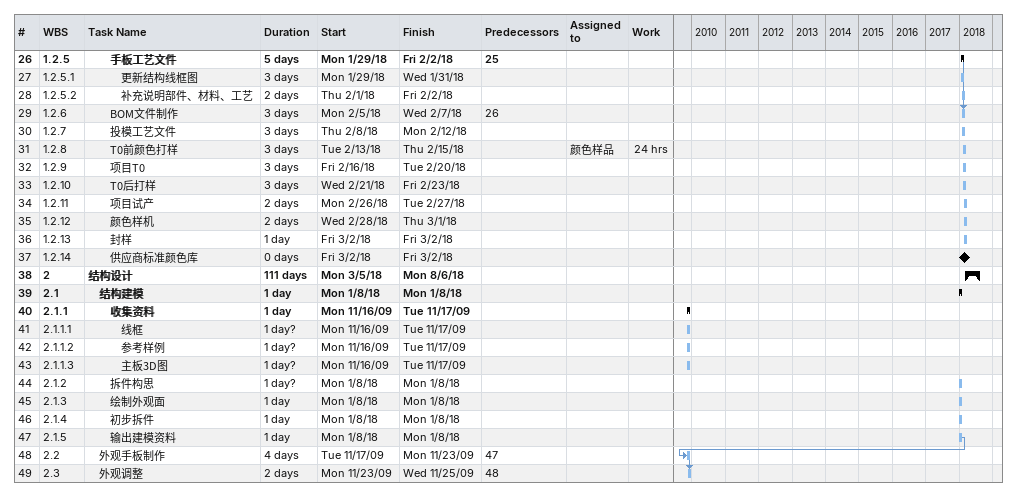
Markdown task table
| ID | WBS | Task | Duration | Start | Finish | Predecessors | Resources | Work (h) |
|---|---|---|---|---|---|---|---|---|
| 26 | 1.2.5 | **手板工艺文件** | 5d | 2018-01-29 | 2018-02-02 | 25 |  |  |
| 27 | 1.2.5.1 | 更新结构线框图 | 3d | 2018-01-29 | 2018-01-31 |  |  |  |
| 28 | 1.2.5.2 | 补充说明部件、材料、工艺 | 2d | 2018-02-01 | 2018-02-02 |  |  |  |
| 29 | 1.2.6 | BOM文件制作 | 3d | 2018-02-05 | 2018-02-07 | 26 |  |  |
| 30 | 1.2.7 | 投模工艺文件 | 3d | 2018-02-08 | 2018-02-12 |  |  |  |
| 31 | 1.2.8 | T0前颜色打样 | 3d | 2018-02-13 | 2018-02-15 |  | 颜色样品 | 24 |
| 32 | 1.2.9 | 项目T0 | 3d | 2018-02-16 | 2018-02-20 |  |  |  |
| 33 | 1.2.10 | T0后打样 | 3d | 2018-02-21 | 2018-02-23 |  |  |  |
| 34 | 1.2.11 | 项目试产 | 2d | 2018-02-26 | 2018-02-27 |  |  |  |
| 35 | 1.2.12 | 颜色样机 | 2d | 2018-02-28 | 2018-03-01 |  |  |  |
| 36 | 1.2.13 | 封样 | 1d | 2018-03-02 | 2018-03-02 |  |  |  |
| 37 | 1.2.14 | 供应商标准颜色库 | 0d | 2018-03-02 | 2018-03-02 |  |  |  |
| 38 | 2 | **结构设计** | 111d | 2018-03-05 | 2018-08-06 |  |  |  |
| 39 | 2.1 | **结构建模** | 1d | 2018-01-08 | 2018-01-08 |  |  |  |
| 40 | 2.1.1 | **收集资料** | 1d | 2009-11-16 | 2009-11-17 |  |  |  |
| 41 | 2.1.1.1 | 线框 | 1d? | 2009-11-16 | 2009-11-17 |  |  |  |
| 42 | 2.1.1.2 | 参考样例 | 1d? | 2009-11-16 | 2009-11-17 |  |  |  |
| 43 | 2.1.1.3 | 主板3D图 | 1d? | 2009-11-16 | 2009-11-17 |  |  |  |
| 44 | 2.1.2 | 拆件构思 | 1d? | 2018-01-08 | 2018-01-08 |  |  |  |
| 45 | 2.1.3 | 绘制外观面 | 1d | 2018-01-08 | 2018-01-08 |  |  |  |
| 46 | 2.1.4 | 初步拆件 | 1d | 2018-01-08 | 2018-01-08 |  |  |  |
| 47 | 2.1.5 | 输出建模资料 | 1d | 2018-01-08 | 2018-01-08 |  |  |  |
| 48 | 2.2 | 外观手板制作 | 4d | 2009-11-17 | 2009-11-23 | 47 |  |  |
| 49 | 2.3 | 外观调整 | 2d | 2009-11-23 | 2009-11-25 | 48 |  |  |
